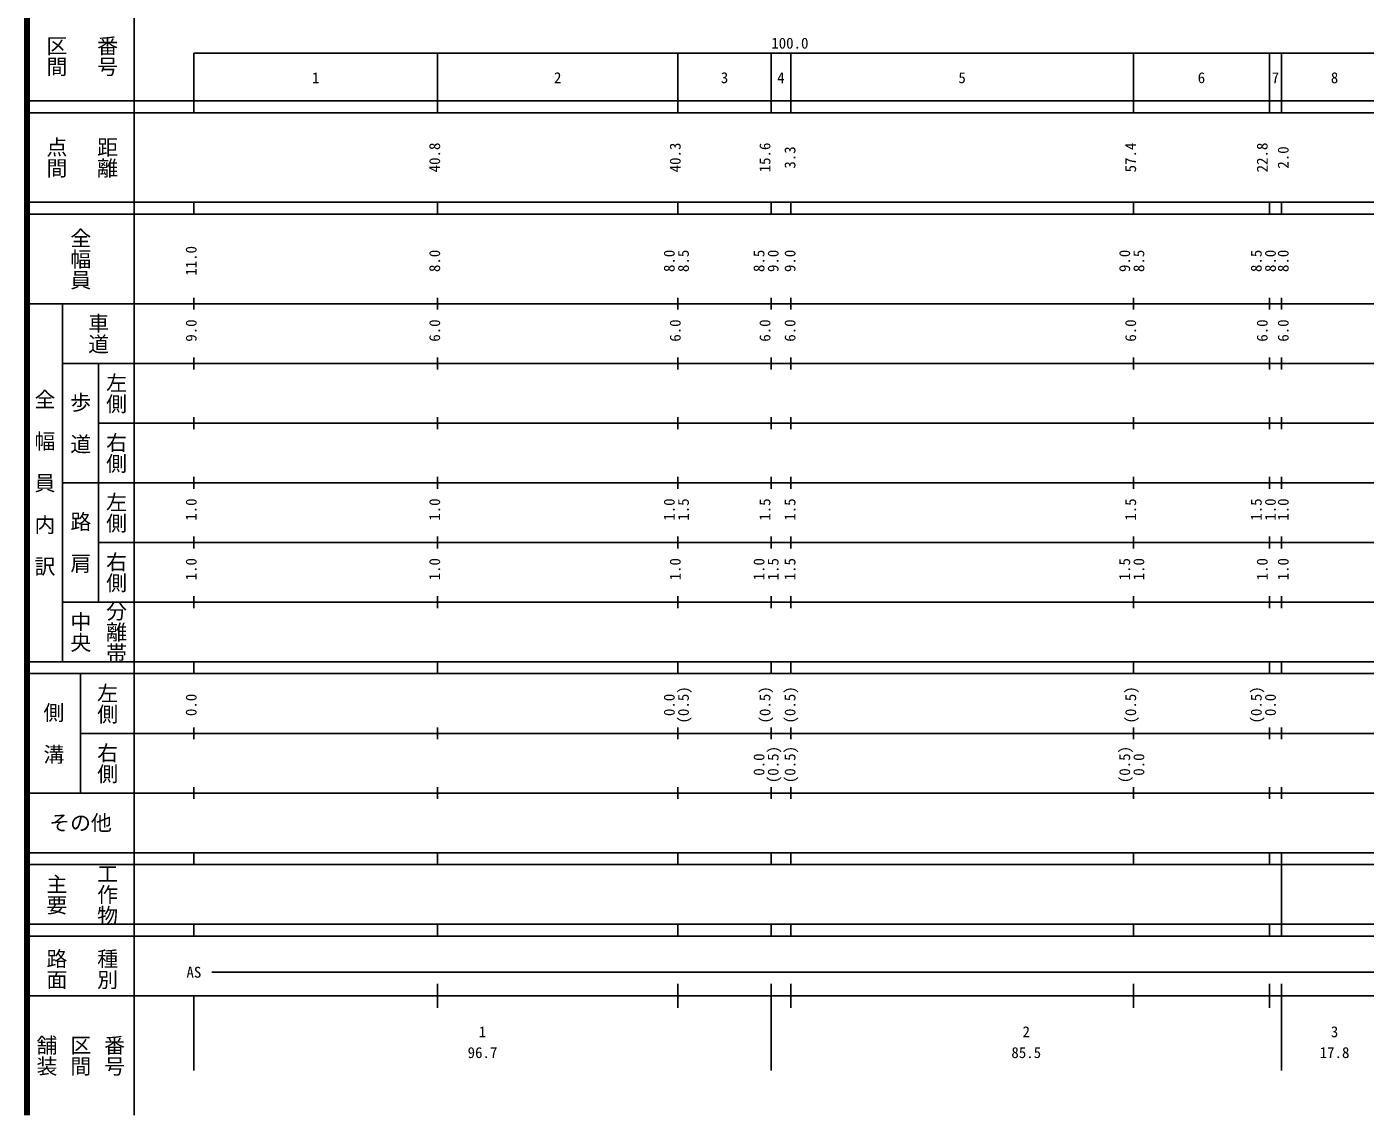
# Model space of a CAD drawing. Units: millimetres, scale not verified. Extents: x 40000 to 1780024, y 20000 to 394439.
# Drawn here: x 1140024 to 1364266, y 34439 to 216848 of the extents above; entities that cross this region are included whole.
import ezdxf
from ezdxf.enums import TextEntityAlignment as Align

# ---------------------------------------------------------------- set-up
doc = ezdxf.new("R2010")
doc.units = ezdxf.units.MM
doc.header["$LTSCALE"] = 1000
doc.layers.add('M-TTL', color=1, linetype='Continuous', lineweight=35)
doc.layers.add('M-TTL-BAND', color=7, linetype='Continuous', lineweight=25)
doc.styles.add('@ＭＳ ゴシック', font='')
doc.styles.add('ＭＳ ゴシック', font='')
doc.styles.get('@ＭＳ ゴシック').set_extended_font_data('@MS Gothic')
doc.styles.get('ＭＳ ゴシック').set_extended_font_data('MS Gothic')

msp = doc.modelspace()

# ---------------------------------------------------------------- linework, layer by layer
at = {"layer": 'M-TTL', "color": 2, "lineweight": 140}
msp.add_line((1140024, 394439), (1140024, 34439), dxfattribs=at)
at = {"layer": 'M-TTL-BAND'}
for p, q in [((1158024, 384439), (1158024, 34439)), ((1168024, 212439), (1679024, 212439)), ((1168024, 212439), (1168024, 202439)), ((1168024, 212439), (1168024, 202439)), ((1208824, 202439), (1208824, 212439)), ((1249124, 202439), (1249124, 212439)), ((1264724, 202439), (1264724, 212439)), ((1268024, 202439), (1268024, 212439)), ((1325424, 202439), (1325424, 212439)), ((1348224, 202439), (1348224, 212439)), ((1350224, 202439), (1350224, 212439)), ((1140024, 204439), (1679024, 204439)), ((1140024, 202439), (1679024, 202439)), ((1140024, 187439), (1679024, 187439)), ((1168024, 185439), (1168024, 187439)), ((1208824, 185439), (1208824, 187439)), ((1249124, 185439), (1249124, 187439)), ((1264724, 185439), (1264724, 187439)), ((1268024, 185439), (1268024, 187439)), ((1325424, 185439), (1325424, 187439)), ((1348224, 185439), (1348224, 187439)), ((1350224, 185439), (1350224, 187439)), ((1140024, 185439), (1679024, 185439)), ((1140024, 170439), (1679024, 170439)), ((1146024, 110439), (1146024, 170439)), ((1168024, 169439), (1168024, 171439)), ((1208824, 169439), (1208824, 171439)), ((1249124, 169439), (1249124, 171439)), ((1264724, 169439), (1264724, 171439)), ((1268024, 169439), (1268024, 171439)), ((1325424, 169439), (1325424, 171439)), ((1348224, 169439), (1348224, 171439)), ((1350224, 169439), (1350224, 171439)), ((1146024, 160439), (1679024, 160439)), ((1152024, 160439), (1152024, 120439)), ((1168024, 159439), (1168024, 161439)), ((1208824, 159439), (1208824, 161439)), ((1249124, 159439), (1249124, 161439)), ((1264724, 159439), (1264724, 161439)), ((1268024, 159439), (1268024, 161439)), ((1325424, 159439), (1325424, 161439)), ((1348224, 159439), (1348224, 161439)), ((1350224, 159439), (1350224, 161439)), ((1152024, 150439), (1679024, 150439)), ((1168024, 149439), (1168024, 151439)), ((1208824, 149439), (1208824, 151439)), ((1249124, 149439), (1249124, 151439)), ((1264724, 149439), (1264724, 151439)), ((1268024, 149439), (1268024, 151439)), ((1325424, 149439), (1325424, 151439)), ((1348224, 149439), (1348224, 151439)), ((1350224, 149439), (1350224, 151439)), ((1168024, 139439), (1168024, 141439)), ((1208824, 139439), (1208824, 141439)), ((1249124, 139439), (1249124, 141439)), ((1264724, 139439), (1264724, 141439)), ((1268024, 139439), (1268024, 141439)), ((1325424, 139439), (1325424, 141439)), ((1348224, 139439), (1348224, 141439)), ((1350224, 139439), (1350224, 141439)), ((1146024, 140439), (1679024, 140439)), ((1152024, 130439), (1679024, 130439)), ((1168024, 129439), (1168024, 131439)), ((1208824, 129439), (1208824, 131439)), ((1249124, 129439), (1249124, 131439)), ((1264724, 129439), (1264724, 131439)), ((1268024, 129439), (1268024, 131439)), ((1325424, 129439), (1325424, 131439)), ((1348224, 129439), (1348224, 131439)), ((1350224, 129439), (1350224, 131439)), ((1168024, 119439), (1168024, 121439)), ((1208824, 119439), (1208824, 121439)), ((1249124, 119439), (1249124, 121439)), ((1264724, 119439), (1264724, 121439)), ((1268024, 119439), (1268024, 121439)), ((1325424, 119439), (1325424, 121439)), ((1348224, 119439), (1348224, 121439)), ((1350224, 119439), (1350224, 121439)), ((1146024, 120439), (1679024, 120439)), ((1140024, 110439), (1679024, 110439)), ((1168024, 108439), (1168024, 110439)), ((1208824, 108439), (1208824, 110439)), ((1249124, 108439), (1249124, 110439)), ((1264724, 108439), (1264724, 110439)), ((1268024, 108439), (1268024, 110439)), ((1325424, 108439), (1325424, 110439)), ((1348224, 108439), (1348224, 110439)), ((1350224, 108439), (1350224, 110439)), ((1140024, 108439), (1679024, 108439)), ((1149024, 108439), (1149024, 88439)), ((1168024, 97439), (1168024, 99439)), ((1208824, 97439), (1208824, 99439)), ((1249124, 97439), (1249124, 99439)), ((1264724, 97439), (1264724, 99439)), ((1268024, 97439), (1268024, 99439)), ((1325424, 97439), (1325424, 99439)), ((1348224, 97439), (1348224, 99439)), ((1350224, 97439), (1350224, 99439)), ((1149024, 98439), (1679024, 98439)), ((1140024, 88439), (1679024, 88439)), ((1168024, 87439), (1168024, 89439)), ((1208824, 87439), (1208824, 89439)), ((1249124, 87439), (1249124, 89439)), ((1264724, 87439), (1264724, 89439)), ((1268024, 87439), (1268024, 89439)), ((1325424, 87439), (1325424, 89439)), ((1348224, 87439), (1348224, 89439)), ((1350224, 87439), (1350224, 89439)), ((1140024, 78439), (1679024, 78439)), ((1140024, 76439), (1679024, 76439)), ((1168024, 76439), (1168024, 78439)), ((1208824, 76439), (1208824, 78439)), ((1249124, 76439), (1249124, 78439)), ((1264724, 76439), (1264724, 78439)), ((1268024, 76439), (1268024, 78439)), ((1325424, 76439), (1325424, 78439)), ((1348224, 76439), (1348224, 78439)), ((1350224, 76439), (1350224, 78439)), ((1350224, 66439), (1350224, 76439)), ((1140024, 66439), (1679024, 66439)), ((1168024, 64439), (1168024, 66439)), ((1208824, 64439), (1208824, 66439)), ((1249124, 64439), (1249124, 66439)), ((1264724, 64439), (1264724, 66439)), ((1268024, 64439), (1268024, 66439)), ((1325424, 64439), (1325424, 66439)), ((1348224, 64439), (1348224, 66439)), ((1350224, 64439), (1350224, 66439)), ((1140024, 64439), (1679024, 64439)), ((1171024, 58439), (1665024, 58439)), ((1208824, 52439), (1208824, 56439)), ((1249124, 52439), (1249124, 56439)), ((1264724, 41939), (1264724, 56439)), ((1268024, 52439), (1268024, 56439)), ((1325424, 52439), (1325424, 56439)), ((1348224, 52439), (1348224, 56439)), ((1350224, 41939), (1350224, 56439)), ((1140024, 54439), (1679024, 54439)), ((1168024, 54439), (1168024, 41939))]:
    msp.add_line(p, q, dxfattribs=at)

# ---------------------------------------------------------------- texts
at = {"layer": 'M-TTL-BAND', "style": '@ＭＳ ゴシック'}
for s, p in [('区間', (1145024, 211939)), ('番号', (1153524, 211939)), ('点間', (1145024, 194939)), ('距離', (1153524, 194939)), ('全幅員', (1149024, 177939)), ('車道', (1152024, 165439)), ('左側', (1155024, 155439)), ('全\u3000幅\u3000員\u3000内\u3000訳', (1143024, 140439)), ('歩\u3000道', (1149024, 150439)), ('右側', (1155024, 145439)), ('左側', (1155024, 135439)), ('路\u3000肩', (1149024, 130439)), ('右側', (1155024, 125439)), ('分離帯', (1155024, 115439)), ('中央', (1149024, 115439)), ('左側', (1153524, 103439)), ('側\u3000溝', (1144524, 98439)), ('右側', (1153524, 93439)), ('主要', (1145024, 71439)), ('工作物', (1153524, 71439)), ('路面', (1145024, 58939)), ('種別', (1153524, 58939)), ('舗装', (1143358, 44439)), ('区間', (1149024, 44439)), ('番号', (1154691, 44439))]:
    msp.add_text(s, height=2566, rotation=270, dxfattribs=at).set_placement(p, align=Align.MIDDLE_CENTER)
at = {"layer": 'M-TTL-BAND', "style": 'ＭＳ ゴシック'}
for s, p in [('100.0', (1267869, 212634)), ('1', (1188424, 206844)), ('2', (1228974, 206844)), ('3', (1256924, 206844)), ('4', (1266374, 206844)), ('5', (1296724, 206844)), ('6', (1336824, 206844)), ('7', (1349224, 206844)), ('8', (1359124, 206844)), ('AS', (1168024, 56939)), ('1', (1216374, 46962)), ('2', (1307474, 46962)), ('3', (1359124, 46962)), ('96.7', (1216374, 43472)), ('85.5', (1307474, 43472)), ('17.8', (1359124, 43472))]:
    msp.add_text(s, height=1833, dxfattribs=at).set_placement(p, align=Align.BOTTOM_CENTER)
for s, p in [('57.4', (1326424, 194939)), ('40.8', (1209824, 194939)), ('40.3', (1250124, 194939)), ('15.6', (1265156, 194939)), ('3.3', (1269355, 194939)), ('22.8', (1348467, 194939)), ('2.0', (1351981, 194939)), ('11.0', (1169024, 177613)), ('8.0', (1209824, 177613)), ('8.0', (1249124, 177613)), ('8.5', (1251494, 177613)), ('8.5', (1264156, 177613)), ('9.0', (1266526, 177613)), ('9.0', (1269355, 177613)), ('9.0', (1325424, 177613)), ('8.5', (1327794, 177613)), ('8.5', (1347467, 177613)), ('8.0', (1349837, 177613)), ('8.0', (1351981, 177613)), ('9.0', (1169024, 165939)), ('6.0', (1209824, 165939)), ('6.0', (1250124, 165939)), ('6.0', (1265156, 165939)), ('6.0', (1269355, 165939)), ('6.0', (1326424, 165939)), ('6.0', (1348467, 165939)), ('6.0', (1351981, 165939)), ('1.0', (1169024, 135939)), ('1.0', (1209824, 135939)), ('1.0', (1249124, 135939)), ('1.5', (1251494, 135939)), ('1.5', (1265156, 135939)), ('1.5', (1269355, 135939)), ('1.5', (1326424, 135939)), ('1.5', (1347467, 135939)), ('1.0', (1349837, 135939)), ('1.0', (1351981, 135939)), ('1.0', (1169024, 125939)), ('1.0', (1209824, 125939)), ('1.0', (1250124, 125939)), ('1.0', (1264156, 125939)), ('1.5', (1266526, 125939)), ('1.5', (1269355, 125939)), ('1.5', (1325424, 125939)), ('1.0', (1327794, 125939)), ('1.0', (1348467, 125939)), ('1.0', (1351981, 125939)), ('(0.5)', (1251494, 103203)), ('(0.5)', (1265156, 103203)), ('(0.5)', (1269355, 103203)), ('(0.5)', (1326424, 103203)), ('(0.5)', (1347467, 103203)), ('0.0', (1169024, 103203)), ('0.0', (1249124, 103203)), ('0.0', (1349837, 103203)), ('0.0', (1264156, 93203)), ('(0.5)', (1266526, 93203)), ('(0.5)', (1269355, 93203)), ('(0.5)', (1325424, 93203)), ('0.0', (1327794, 93203))]:
    msp.add_text(s, height=1833, rotation=90, dxfattribs=at).set_placement(p, align=Align.BOTTOM_CENTER)
msp.add_text('その他', height=2566, dxfattribs=at).set_placement((1149024, 83439), align=Align.MIDDLE_CENTER)

doc.saveas('drawing.dxf')
